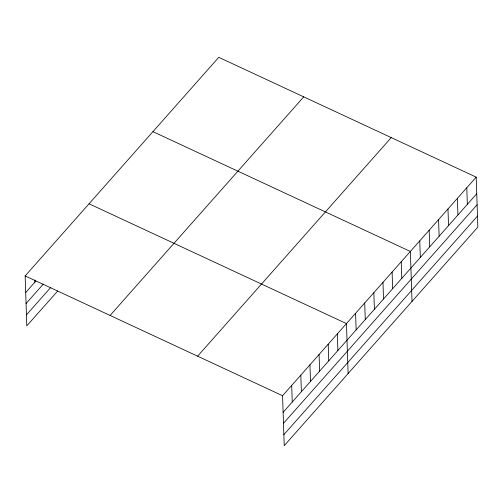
<?xml version="1.0" encoding="UTF-8"?>
<svg xmlns="http://www.w3.org/2000/svg" width="503" height="503" viewBox="0 0 503 503"><rect width="100%" height="100%" fill="white"/><g stroke="black" fill="none" stroke-linecap="round" stroke-linejoin="round"><path stroke-width="0.75" d="M57.744 290.948L26.81 325.869L25.15 275.921L218.78 57.323L476.19 177.131L477.85 227.079L284.22 445.677L282.567 395.723L476.19 177.131M25.703 292.539L35.845 281.089M26.068 303.542L43.308 284.076M26.445 314.872L50.784 287.389M110.094 315.456L303.724 96.859M197.616 356.187L391.246 137.596M283.114 412.347L476.743 193.756M283.478 423.344L477.108 204.752M283.855 434.68L477.485 216.083M152.943 131.648L410.36 251.45L412.014 301.404M89.05 203.784L346.46 323.586L348.12 373.54M25.15 275.921L282.567 395.723M466.79 187.745L467.337 204.369M457.384 198.364L457.937 214.988M447.978 208.984L448.531 225.608M438.572 219.597L439.125 236.221M429.166 230.217L429.719 246.841M419.766 240.836L420.313 257.461M401.231 261.755L401.784 278.379M392.101 272.06L392.654 288.684M382.972 282.365L383.525 298.989M373.848 292.671L374.395 309.295M364.719 302.976L365.272 319.6M355.59 313.281L356.143 329.905M337.331 333.891L337.884 350.516M328.208 344.197L328.755 360.821M319.078 354.502L319.631 371.126M309.949 364.807L310.502 381.431M300.819 375.112L301.372 391.736M291.69 385.417L292.243 402.042M34.757 279.97L34.833 282.233"/></g></svg>
